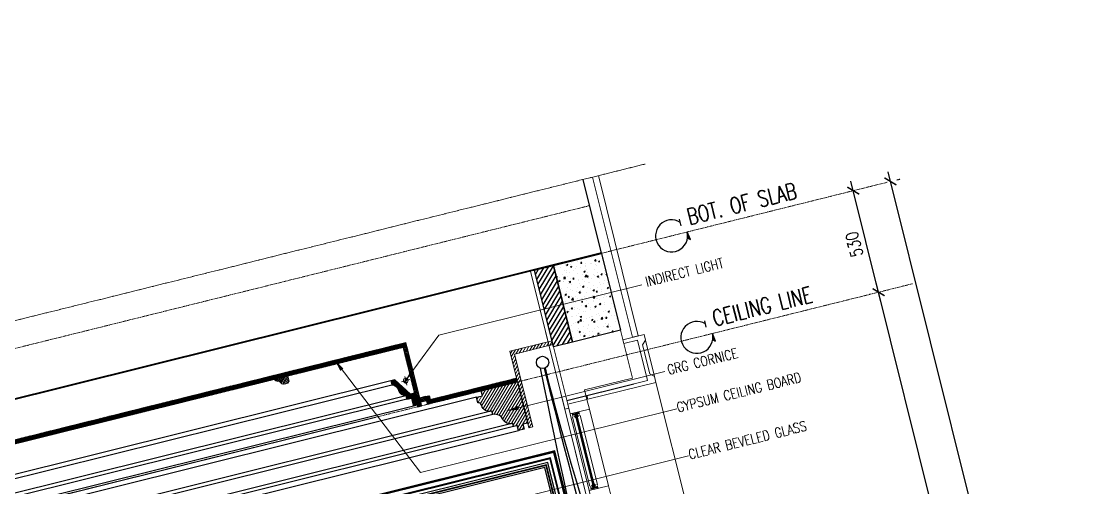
# Model space of a CAD drawing. Header units: inches. Extents: x 122939 to 389145, y 29603 to 574065.
# Drawn here: x 340144 to 345527, y 509082 to 511446 of the extents above; entities that cross this region are included whole.
import ezdxf

# ---------------------------------------------------------------- set-up
doc = ezdxf.new("R2010")
doc.units = ezdxf.units.IN
doc.header["$MEASUREMENT"] = 0
for name, pattern in [('DASHED', [0.75, 0.5, -0.25]), ('HIDDEN', [0.375, 0.25, -0.125]), ('HIDDEN2', [0.1875, 0.125, -0.0625]), ('PHANTOM-Z', [69.2, 60, -1.4, 2.5, -1.4, 2.5, -1.4])]:
    doc.linetypes.add(name, pattern=pattern)
for name, color, linetype, lineweight in [('1st floor$0$A-FLOR-HRAL', 4, 'Continuous', 18), ('a-cut', 30, 'PHANTOM-Z', 18), ('A-FLOR-SLAB', 7, 'Continuous', 40), ('A-FLOR-TIL1', 6, 'Continuous', 18), ('A-GLAZ', 134, 'Continuous', 18), ('A-RNDR-ALUM', 1, 'Continuous', 9), ('A-RNDR-CONC', 2, 'Continuous', 18), ('A-RNDR-PLST', 1, 'Continuous', 9), ('A-RNDR-PT36', 253, 'Continuous', 20), ('A-WALL-HATCH', 8, 'Continuous', 20), ('A-WALL-STON', 4, 'Continuous', 18), ('GRC', 41, 'Continuous', 0), ('GRC Hatch', 253, 'Continuous', 0), ('ID-NOTES', 3, 'Continuous', 0)]:
    doc.layers.add(name, color=color, linetype=linetype, lineweight=lineweight)
for name, color, linetype in [('8', 8, 'Continuous'), ('A-DIM', 9, 'Continuous'), ('A-Hidden', 8, 'HIDDEN'), ('A-TEXT', 7, 'Continuous'), ('A-WALL', 7, 'Continuous'), ('Calliper_wall hatch_CHB', 8, 'Continuous'), ('CQ Wall hatch_CHB', 8, 'Continuous'), ('gypsum', 31, 'Continuous'), ('Layer1', 1, 'Continuous'), ('Layer7', 8, 'Continuous')]:
    doc.layers.add(name, color=color, linetype=linetype)
doc.styles.add('grid_250', font='romans.shx', dxfattribs={"width": 0.75, "height": 0.75})
doc.styles.add('ID-ROMANS', font='romans.shx', dxfattribs={"width": 0.8})
doc.styles.add('romans', font='romans.shx')
doc.styles.add('ZZ-Dim All', font='romans.shx', dxfattribs={"width": 0.8})
doc.dimstyles.new('DIM 0200', dxfattribs={"dimscale": 200, "dimtxt": 1, "dimasz": 0.8, "dimexe": 0.5, "dimexo": 1, "dimgap": 0.4, "dimtad": 1, "dimdec": 0, "dimrnd": 10, "dimdsep": 46, "dimtxsty": 'ZZ-Dim All', "dimblk1": 'ARCHTICK', "dimblk2": 'ARCHTICK', "dimsah": 1, "dimcen": 1, "dimdle": 0.5, "dimclrd": 256, "dimclre": 256, "dimclrt": 256, "dimadec": 0, "dimazin": 2, "dimtfac": 1, "dimtdec": 0, "dimtix": 1, "dimtmove": 2, "dimatfit": 2, "dimfxl": 1, "dimfxlon": 1, "dimtolj": 1, "dimtzin": 0, "dimlwd": -1, "dimlwe": -1, "dimarcsym": 0})
doc.dimstyles.new('DIM-100', dxfattribs={"dimscale": 50, "dimtxt": 1.25, "dimasz": 1, "dimexe": 1, "dimexo": 1, "dimgap": 0.6, "dimtad": 1, "dimdec": 0, "dimrnd": 5, "dimdsep": 46, "dimtxsty": 'ZZ-Dim All', "dimblk1": 'ARCHTICK', "dimblk2": 'ARCHTICK', "dimsah": 1, "dimcen": 1, "dimdle": 1, "dimclrd": 256, "dimclre": 8, "dimclrt": 256, "dimazin": 2, "dimtfac": 1, "dimtdec": 0, "dimtix": 1, "dimtmove": 2, "dimatfit": 2, "dimfxl": 0.1, "dimtolj": 1, "dimtzin": 0, "dimlwd": -1, "dimlwe": -1, "dimarcsym": 0})

# ---------------------------------------------------------------- blocks, each defined once
blk = doc.blocks.new('_ARCHTICK')
at = {"color": 0, "linetype": 'ByBlock', "const_width": 0.15}
blk.add_lwpolyline([(-0.5, -0.5), (0.5, 0.5)], dxfattribs=at)
blk = doc.blocks.new('*D51')
at = {"layer": 'A-DIM', "transparency": 16777216}
blk.add_line((345236.8, 507045.4), (344471.4, 510121.6), dxfattribs=at)
at = {"layer": 'Defpoints', "color": 0, "transparency": 16777216}
for p in [(344483.5, 510073.1, 0), (344483.5, 510073.1), (345224.7, 507093.9)]:
    blk.add_point(p, dxfattribs=at)
at = {"layer": 'A-DIM', "transparency": 16777216, "xscale": 49.99999999999999, "yscale": 49.99999999999999, "zscale": 49.99999999999999}
for p, rotation in [((344483.5, 510073.1), 103.9714232829857), ((345224.7, 507093.9), 283.9714232829857)]:
    blk.add_blockref('_ARCHTICK', p, dxfattribs=dict(at, rotation=rotation))
at = {"layer": 'A-DIM', "color": 3, "transparency": 16777216, "insert": (344794.7, 508568.7), "char_height": 62.5, "attachment_point": 5, "rotation": 103.9714, "style": 'ZZ-Dim All'}
blk.add_mtext('\\A1;3070', dxfattribs=at)
blk = doc.blocks.new('*D52')
at = {"layer": 'A-DIM', "transparency": 16777216}
blk.add_line((344495.6, 510024.6), (344343.5, 510635.9), dxfattribs=at)
at = {"layer": 'A-DIM', "color": 8, "linetype": 'HIDDEN2', "transparency": 16777216}
blk.add_line((344438.8, 510062), (344435, 510061), dxfattribs=at)
at = {"layer": 'Defpoints', "color": 0, "transparency": 16777216}
for p in [(344355.5, 510587.4, 0), (344355.5, 510587.4), (344487.3, 510074, 0)]:
    blk.add_point(p, dxfattribs=at)
at = {"layer": 'A-DIM', "transparency": 16777216, "xscale": 49.99999999999999, "yscale": 49.99999999999999, "zscale": 49.99999999999999}
for p, rotation in [((344355.5, 510587.4), 103.9714232829857), ((344483.5, 510073.1), 283.9714232829857)]:
    blk.add_blockref('_ARCHTICK', p, dxfattribs=dict(at, rotation=rotation))
at = {"layer": 'A-DIM', "color": 3, "transparency": 16777216, "insert": (344360.1, 510315.5), "char_height": 62.5, "attachment_point": 5, "rotation": 103.9714, "style": 'ZZ-Dim All'}
blk.add_mtext('\\A1;530', dxfattribs=at)
blk = doc.blocks.new('half')
at = {"layer": 'GRC Hatch', "lineweight": 0, "ltscale": 5}
h = blk.add_hatch(dxfattribs=at)
h.set_pattern_fill('ANSI31', color=256, scale=30)
h.set_pattern_definition([(135, (111029.2882, -6e-11), (2.65165043, 2.65165043), [])])
h.paths.add_polyline_path([(60617, 11176.5), (60617, 11196.5), (60586.2, 11196.5), (60586.2, 11466.5), (60566.2, 11466.5), (60566.2, 11156.5), (60586.2, 11156.5), (60586.2, 11176.5)])
edge = h.paths.add_edge_path()
edge.add_line((60466.2, 11316.5), (60466.2, 11296.5))
edge.add_arc((60453.7, 11261.1), 37.5, 0.5662, 70.5092, ccw=False)
edge.add_arc((60527, 11261.8), 35.8, 180.5344, 260.6682)
edge.add_line((60521.2, 11226.5), (60521.2, 11206.5))
edge.add_line((60521.2, 11206.5), (60546.2, 11206.5))
edge.add_line((60546.2, 11206.5), (60546.2, 11166.5))
edge.add_line((60546.2, 11166.5), (60566.2, 11166.5))
edge.add_line((60566.2, 11166.5), (60566.2, 11226.5))
edge.add_line((60566.2, 11226.5), (60546.2, 11226.5))
edge.add_line((60546.2, 11226.5), (60486.2, 11316.5))
edge.add_line((60486.2, 11316.5), (60466.2, 11316.5))
at = {"layer": 'gypsum', "ltscale": 5, "elevation": 0}
blk.add_lwpolyline([(60617, 11176.5), (60617, 11196.5), (60586.2, 11196.5), (60586.2, 11466.5), (60566.2, 11466.5), (60566.2, 11156.5), (60586.2, 11156.5), (60586.2, 11176.5), (60617, 11176.5)], dxfattribs=at)
blk.add_lwpolyline([(60466.2, 11316.5), (60466.2, 11296.5, -0.315025), (60491.2, 11261.5, 0.364631), (60521.2, 11226.5), (60521.2, 11206.5), (60546.2, 11206.5), (60546.2, 11166.5), (60566.2, 11166.5), (60566.2, 11226.5), (60546.2, 11226.5), (60486.2, 11316.5)], format="xyb", close=True, dxfattribs=at)
blk = doc.blocks.new('light')
at = {"layer": '1st floor$0$A-FLOR-HRAL'}
h = blk.add_hatch(dxfattribs=at)
h.set_pattern_fill('ANSI31', color=256, style=0)
h.set_pattern_definition([(45, (3.66744, 0), (-0.08838834765, 0.08838834765), [])])
h.paths.add_polyline_path([(50492.3, 1889.6), (50492.3, 1901.7, 0.414214), (50480.2, 1889.6)])
h.paths.add_polyline_path([(50492.3, 1877.5, 0.414214), (50504.4, 1889.6), (50492.3, 1889.6)])
for p, q in [((50471.3, 1889.6), (50515.5, 1889.6)), ((50492.3, 1866.4), (50492.3, 1911.1))]:
    blk.add_line(p, q, dxfattribs=at)
blk.add_circle((50492.3, 1889.6), 12.1, dxfattribs=at)
blk = doc.blocks.new('CEIL001')
at = {"layer": '8'}
h = blk.add_hatch(dxfattribs=at)
h.set_pattern_fill('ANSI31', color=256, scale=30, style=0)
h.set_pattern_definition([(45, (-522834.697, -8484.2517), (-2.65165043, 2.65165043), [])])
h.paths.add_polyline_path([(2890.1, -20), (2890.1, 0), (5820.2, 0), (5820.2, -20)])
h = blk.add_hatch(dxfattribs=at)
h.set_pattern_fill('ANSI31', color=256, scale=30, style=0)
h.set_pattern_definition([(45, (-50225.4063, -10452.2095), (-2.65165043, 2.65165043), [])])
h.paths.add_polyline_path([(6320.1, -310), (6320.1, -330), (5850.9, -330), (5850.9, -290), (5870.9, -290), (5870.9, -310)])
at = {"layer": 'A-WALL-HATCH'}
h = blk.add_hatch(dxfattribs=at)
h.set_pattern_fill('ANSI31', color=256, scale=50, angle=-13.9714, style=0)
h.set_pattern_definition([(45, (-50954.514, -57999.7377), (-4.4194174, 4.4194174), [])])
edge = h.paths.add_edge_path()
edge.add_line((5200.2, -20), (5200.2, -48.4))
edge.add_arc((5200.2, -56.2), 7.81, 90, 180)
edge.add_line((5192.4, -56.2), (5173.6, -56.2))
edge.add_line((5173.6, -56.2), (5173.6, -49.9))
edge.add_arc((5166.6, -45.2), 8.47, 269.2455, 325.8773, ccw=False)
edge.add_arc((5166.5, -43.8), 9.83, 200.302, 269.6267, ccw=False)
edge.add_arc((5114.3, -61.4), 45.3, 18.1859, 30.0976)
edge.add_arc((5144.7, -43.6), 10, 29.3458, 84.0515)
edge.add_arc((5141.7, -69.5), 36.1, 83.5292, 91.6247)
edge.add_line((5140.7, -33.4), (5140.7, -30.4))
edge.add_arc((5141.5, -6.5), 23.9, 257.963, 267.9646, ccw=False)
edge.add_arc((5137.4, -26.4), 3.65, 198.8512, 256.78, ccw=False)
edge.add_arc((5150.4, -20.5), 18, 190.9931, 203.13, ccw=False)
edge.add_line((5132.8, -23.9), (5129.7, -23.9))
edge.add_line((5129.7, -23.9), (5129.7, -20))
edge.add_line((5129.7, -20), (5200.2, -20))
at = {"layer": 'GRC Hatch'}
h = blk.add_hatch(dxfattribs=at)
h.set_pattern_fill('ANSI31', color=256, scale=100, angle=-13.9714)
h.set_pattern_definition([(45, (-93499.426, -30431.668), (-8.8388348, 8.8388348), [])])
h.paths.add_polyline_path([(6320.1, -570), (6320.1, -170), (6540.1, -170), (6540.1, -190), (6340.1, -190), (6340.1, -570)])
h = blk.add_hatch(dxfattribs=at)
h.set_pattern_fill('ANSI31', color=256, scale=100, angle=-13.9714)
h.set_pattern_definition([(45, (-93499.426, -30431.668), (-8.8388348, 8.8388348), [])])
edge = h.paths.add_edge_path()
edge.add_line((6131, -355.3), (6131, -330))
edge.add_line((6131, -330), (6320.1, -330))
edge.add_line((6320.1, -330), (6320.1, -544.6))
edge.add_line((6320.1, -544.6), (6294.8, -544.6))
edge.add_line((6294.8, -544.6), (6294.8, -570))
edge.add_line((6294.8, -570), (6265.6, -570))
edge.add_line((6265.6, -570), (6265.6, -544.4))
edge.add_line((6265.6, -544.4), (6246.3, -544.4))
edge.add_line((6246.3, -544.4), (6246.5, -527.8))
edge.add_arc((6243.9, -485.6), 42.3, 192.2157, 273.5377, ccw=False)
edge.add_arc((6155.7, -506.5), 48.3, 14.2548, 42.8437)
edge.add_arc((6160, -503.5), 43.2, 43.884, 92.0552)
edge.add_line((6158.4, -460.4), (6158.3, -441.7))
edge.add_arc((6155.6, -402), 39.8, 180.8074, 273.9866, ccw=False)
edge.add_arc((6092.8, -402.8), 23, 0.6191, 29.7575)
edge.add_arc((6100.2, -399.3), 14.8, 32.3052, 92.8704)
edge.add_line((6099.5, -384.5), (6099.5, -355.3))
edge.add_line((6099.5, -355.3), (6131, -355.3))
at = {"layer": 'GRC'}
blk.add_lwpolyline([(2890.1, -20), (2890.1, 0), (5820.2, 0), (5820.2, -20)], close=True, dxfattribs=at)
at = {"layer": 'GRC', "elevation": 0}
blk.add_lwpolyline([(6320.1, -570), (6320.1, -170), (6540.1, -170), (6540.1, -190), (6340.1, -190), (6340.1, -570)], close=True, dxfattribs=at)
blk.add_lwpolyline([(6320.1, -330), (5850.9, -330), (5850.9, -290), (5870.9, -290), (5870.9, -310), (6320.1, -310)], dxfattribs=at)
at = {"layer": 'gypsum', "lineweight": 0, "elevation": 0}
blk.add_lwpolyline([(5200.2, -20), (5200.2, -48.4, 0.414214), (5192.4, -56.2), (5173.6, -56.2), (5173.6, -49.9, -0.252258), (5166.5, -53.7, -0.312062), (5157.3, -47.2, 0.052022), (5153.5, -38.7, 0.243338), (5145.8, -33.6, 0.035338), (5140.7, -33.4), (5140.7, -30.4, -0.043668), (5136.5, -29.9, -0.258286), (5133.9, -27.5, -0.053007), (5132.8, -23.9), (5129.7, -23.9), (5129.7, -20), (5200.2, -20)], format="xyb", dxfattribs=at)
at = {"layer": 'gypsum', "elevation": 0}
blk.add_lwpolyline([(6131, -355.3), (6131, -330), (6320.1, -330), (6320.1, -544.6), (6294.8, -544.6), (6294.8, -570), (6265.6, -570), (6265.6, -544.4), (6246.3, -544.4), (6246.5, -527.8, -0.370517), (6202.5, -494.5, 0.125394), (6191.1, -473.6, 0.213337), (6158.4, -460.4), (6158.3, -441.7, -0.43056), (6115.8, -402.6, 0.12783), (6112.8, -391.4, 0.270594), (6099.5, -384.5), (6099.5, -355.3)], format="xyb", close=True, dxfattribs=at)
blk.add_blockref('half', (-54766, -11486.5, 0))
at = {"layer": 'A-FLOR-TIL1', "xscale": -0.9999999999999994, "rotation": 359.9999999999983}
blk.add_blockref('light', (56265.5, -2076.5, 0), dxfattribs=at)
blk = doc.blocks.new('*D116')
at = {"layer": 'A-DIM', "transparency": 16777216}
blk.add_line((345425, 507091), (344531.4, 510682.7), dxfattribs=at)
at = {"layer": 'A-DIM', "color": 8, "linetype": 'HIDDEN2', "transparency": 16777216}
for p, q in [((344575.1, 510642), (344592, 510646.2)), ((345444.6, 507147.4), (345461.5, 507151.6))]:
    blk.add_line(p, q, dxfattribs=at)
at = {"layer": 'Defpoints', "color": 0, "transparency": 16777216}
for p in [(344526.6, 510630, 0), (344543.5, 510634.2), (345396.1, 507135.3, 0)]:
    blk.add_point(p, dxfattribs=at)
at = {"layer": 'A-DIM', "transparency": 16777216, "xscale": 49.99999999999999, "yscale": 49.99999999999999, "zscale": 49.99999999999999}
for p, rotation in [((344543.5, 510634.2), 103.9714232829857), ((345413, 507139.5), 283.9714232829857)]:
    blk.add_blockref('_ARCHTICK', p, dxfattribs=dict(at, rotation=rotation))
at = {"layer": 'A-DIM', "color": 3, "transparency": 16777216, "insert": (344918.8, 508872.1), "char_height": 62.5, "attachment_point": 5, "rotation": 103.9714, "style": 'ZZ-Dim All'}
blk.add_mtext('\\A1;3600', dxfattribs=at)
blk = doc.blocks.new('sec ciur')
at = {"layer": '8'}
blk.add_circle((1.7, -108.8, 0), 31.2, dxfattribs=at)
for points, knots in [([(-17.3, -133.6, 0), (-64.4, -1164.4, 0), (60.4, -2221.3, 0), (-111.1, -2339.9, 0), (-75, -3203.3, 0)], [364.375105, 364.375105, 364.375105, 364.375105, 944.525955, 3110.313825, 3110.313825, 3110.313825, 3110.313825]), ([(1.9, -140, 0), (6.7, -1367.1, 0), (75.9, -2377.4, 0), (-34.1, -2247.3, 0), (-26, -3203.3, 0)], [364.646956, 364.646956, 364.646956, 364.646956, 944.525955, 3120.888391, 3120.888391, 3120.888391, 3120.888391]), ([(7.2, -139.6, 0), (2.6, -374.6, 0), (84.3, -1831.4, 0), (59.4, -2767.5, 0), (43.4, -3203.3, 0)], [380.038546, 380.038546, 380.038546, 380.038546, 944.525955, 2562.967604, 2562.967604, 2562.967604, 2562.967604])]:
    blk.add_open_spline(points, degree=3, knots=knots, dxfattribs=at)
blk = doc.blocks.new('GLAZ-2')
at = {"layer": 'A-GLAZ'}
for p, q in [((-26.3, 2838.5, 0), (-26.3, 2458.5, 0)), ((-24.9, 2838.5, 0), (-24.9, 2458.5, 0)), ((-23.6, 2838.5, 0), (-23.6, 2458.5, 0)), ((-22.3, 2838.5, 0), (-22.3, 2458.5, 0)), ((-20.9, 2838.5, 0), (-20.9, 2458.5, 0)), ((-19.6, 2838.5, 0), (-19.6, 2458.5, 0)), ((-18.3, 2838.5, 0), (-18.3, 2458.5, 0))]:
    blk.add_line(p, q, dxfattribs=at)
at = {"layer": 'A-RNDR-ALUM'}
for p, q in [((-50, 2450), (-50, 2850, 0)), ((-38.2, 2847.4, 0), (-37.5, 2847.4, 0)), ((-38.2, 2839.4, 0), (-38.2, 2847.4, 0)), ((-38.2, 2847.4, 0), (-37.5, 2847.4, 0)), ((-38.2, 2839.4, 0), (-38.2, 2847.4, 0)), ((-38.2, 2839.4, 0), (-37.5, 2839.4, 0)), ((-38.2, 2839.4, 0), (-37.5, 2839.4, 0)), ((-37.5, 2839.4, 0), (-37.5, 2847.4, 0)), ((-37.5, 2839.4, 0), (-37.5, 2847.4, 0)), ((-37.5, 2845.7, 0), (-7.1, 2845.7, 0)), ((-37.5, 2845.7, 0), (-7.1, 2845.7, 0)), ((-37.5, 2844.5, 0), (-7.1, 2844.5, 0)), ((-37.5, 2844.5, 0), (-7.1, 2844.5, 0)), ((-37.5, 2843.4, 0), (-7.1, 2843.4, 0)), ((-37.5, 2843.4, 0), (-7.1, 2843.4, 0)), ((-37.5, 2842.2, 0), (-7.1, 2842.2, 0)), ((-37.5, 2842.2, 0), (-7.1, 2842.2, 0)), ((-37.5, 2841, 0), (-7.1, 2841, 0)), ((-37.5, 2841, 0), (-7.1, 2841, 0)), ((-36, 2847.4, 0), (-35.3, 2847.4, 0)), ((-36, 2847.4, 0), (-35.3, 2847.4, 0)), ((-36, 2839.4, 0), (-35.3, 2839.4, 0)), ((-36, 2839.4, 0), (-35.3, 2839.4, 0)), ((-6.4, 2847.4, 0), (-7.1, 2847.4, 0)), ((-7.1, 2839.4, 0), (-7.1, 2847.4, 0)), ((-6.4, 2847.4, 0), (-7.1, 2847.4, 0)), ((-7.1, 2839.4, 0), (-7.1, 2847.4, 0)), ((-6.4, 2839.4, 0), (-7.1, 2839.4, 0)), ((-6.4, 2839.4, 0), (-7.1, 2839.4, 0)), ((-6.4, 2839.4, 0), (-6.4, 2847.4, 0)), ((-6.4, 2839.4, 0), (-6.4, 2847.4, 0)), ((50, 2450), (50, 2850, 0)), ((-37.5, 2459, 0), (-7.1, 2459, 0)), ((-37.5, 2459, 0), (-7.1, 2459, 0)), ((-37.5, 2457.8, 0), (-7.1, 2457.8, 0)), ((-37.5, 2457.8, 0), (-7.1, 2457.8, 0)), ((-37.5, 2456.6, 0), (-7.1, 2456.6, 0)), ((-37.5, 2456.6, 0), (-7.1, 2456.6, 0)), ((-37.5, 2455.5, 0), (-7.1, 2455.5, 0)), ((-37.5, 2455.5, 0), (-7.1, 2455.5, 0)), ((-37.5, 2454.3, 0), (-7.1, 2454.3, 0)), ((-37.5, 2454.3, 0), (-7.1, 2454.3, 0)), ((-36, 2460.6, 0), (-35.3, 2460.6, 0)), ((-36, 2460.6, 0), (-35.3, 2460.6, 0)), ((-6.4, 2460.6, 0), (-7.1, 2460.6, 0)), ((-7.1, 2460.6, 0), (-7.1, 2452.6, 0)), ((-6.4, 2460.6, 0), (-7.1, 2460.6, 0)), ((-7.1, 2460.6, 0), (-7.1, 2452.6, 0)), ((-6.4, 2460.6, 0), (-6.4, 2452.6, 0)), ((-6.4, 2460.6, 0), (-6.4, 2452.6, 0))]:
    blk.add_line(p, q, dxfattribs=at)
for points in [[(-50, 2850), (50, 2850), (50, 2900), (-50, 2900)], [(-50, 2450), (50, 2450), (50, 2400), (-50, 2400)]]:
    blk.add_lwpolyline(points, close=True, dxfattribs=at)
at = {"layer": 'A-RNDR-ALUM', "const_width": 0.928, "elevation": 0}
for points in [[(-43.7, 2848.6, -0.414214), (-44.2, 2849.1)], [(-43.7, 2848.6, -0.414214), (-44.2, 2849.1)], [(-0.7, 2848.6, 0.414214), (-0.2, 2849.1)], [(-0.7, 2848.6, 0.414214), (-0.2, 2849.1)], [(-0.7, 2451.4, -0.414214), (-0.2, 2450.9)], [(-0.7, 2451.4, -0.414214), (-0.2, 2450.9)]]:
    blk.add_lwpolyline(points, format="xyb", dxfattribs=at)
at = {"layer": 'A-RNDR-ALUM', "elevation": 0}
for points in [[(-14, 2832.4), (-15.6, 2832.4), (-15.6, 2829.5, -0.015553), (-14.8, 2830), (-11.6, 2830, 0.104304), (-18.3, 2823.9), (-18.3, 2826.5, -0.016036), (-17.6, 2827.2), (-17.6, 2828.5), (-18.3, 2829.1), (-18.3, 2832), (-17.6, 2831.3), (-17.6, 2833.7), (-18.3, 2834.3), (-18.3, 2837.2), (-17.6, 2836.5), (-17.6, 2837.8, 0.414214), (-18.3, 2838.5), (-26.3, 2838.5, 0.414214), (-26.9, 2837.8), (-26.9, 2836.5), (-26.3, 2837.2), (-26.3, 2834.3), (-26.9, 2833.7), (-26.9, 2831.3), (-26.3, 2832), (-26.3, 2829.1), (-26.9, 2828.5), (-26.9, 2827.2, -0.016036), (-26.3, 2826.5), (-26.3, 2823.9, 0.104304), (-33, 2830), (-29.8, 2830, -0.015553), (-28.9, 2829.5), (-28.9, 2832.4), (-30.6, 2832.4, 0.021646), (-28.9, 2835.9), (-28.9, 2837.8, -0.414214), (-26.3, 2840.5), (-18.3, 2840.5, -0.414214), (-15.6, 2837.8), (-15.6, 2835.9, 0.021646)], [(-14, 2467.6), (-15.6, 2467.6), (-15.6, 2470.5, 0.015553), (-14.8, 2470), (-11.6, 2470, -0.104304), (-18.3, 2476.1), (-18.3, 2473.5, 0.016036), (-17.6, 2472.8), (-17.6, 2471.5), (-18.3, 2470.9), (-18.3, 2468), (-17.6, 2468.7), (-17.6, 2466.3), (-18.3, 2465.7), (-18.3, 2462.8), (-17.6, 2463.5), (-17.6, 2462.2, -0.414214), (-18.3, 2461.5), (-26.3, 2461.5, -0.414214), (-26.9, 2462.2), (-26.9, 2463.5), (-26.3, 2462.8), (-26.3, 2465.7), (-26.9, 2466.3), (-26.9, 2468.7), (-26.3, 2468), (-26.3, 2470.9), (-26.9, 2471.5), (-26.9, 2472.8, 0.016036), (-26.3, 2473.5), (-26.3, 2476.1, -0.104304), (-33, 2470), (-29.8, 2470, 0.015553), (-28.9, 2470.5), (-28.9, 2467.6), (-30.6, 2467.6, -0.021646), (-28.9, 2464.1), (-28.9, 2462.2, 0.414214), (-26.3, 2459.5), (-18.3, 2459.5, 0.414214), (-15.6, 2462.2), (-15.6, 2464.1, -0.021646)]]:
    blk.add_lwpolyline(points, format="xyb", close=True, dxfattribs=at)
at = {"layer": 'A-RNDR-ALUM'}
for points in [[(-44.6, 2850, 0), (-44.6, 2849.1, 0), (-42.2, 2850, 0), (-43.7, 2849.1, 0)], [(-44.6, 2850, 0), (-44.6, 2849.1, 0), (-42.2, 2850, 0), (-43.7, 2849.1, 0)], [(-42.2, 2850, 0), (-43.7, 2849.1, 0), (-42.2, 2848.2, 0), (-43.7, 2848.2, 0)], [(-42.2, 2850, 0), (-43.7, 2849.1, 0), (-42.2, 2848.2, 0), (-43.7, 2848.2, 0)], [(-40.6, 2832.4, 0), (-40.6, 2831.2, 0), (-29.9, 2832.4, 0), (-29.9, 2831.2, 0)], [(-40.6, 2832.4, 0), (-40.6, 2831.2, 0), (-29.9, 2832.4, 0), (-29.9, 2831.2, 0)], [(-40.6, 2831.2, 0), (-40.6, 2830, 0), (-29.9, 2831.2, 0), (-29.9, 2830, 0)], [(-40.6, 2831.2, 0), (-40.6, 2830, 0), (-29.9, 2831.2, 0), (-29.9, 2830, 0)], [(-36.9, 2848.2, 0), (-35, 2850, 0), (-39.8, 2848.2, 0), (-39.8, 2850, 0)], [(-36.9, 2848.2, 0), (-35, 2850, 0), (-39.8, 2848.2, 0), (-39.8, 2850, 0)], [(-39.8, 2836.7, 0), (-39.8, 2838.5, 0), (-35, 2836.7, 0), (-36.9, 2838.5, 0)], [(-39.8, 2836.7, 0), (-39.8, 2838.5, 0), (-35, 2836.7, 0), (-36.9, 2838.5, 0)], [(-36.9, 2846, 0), (-35, 2846, 0), (-36.9, 2848.2, 0), (-35, 2850, 0)], [(-36.9, 2846, 0), (-35, 2846, 0), (-36.9, 2848.2, 0), (-35, 2850, 0)], [(-36.9, 2840.7, 0), (-35, 2840.7, 0), (-36.9, 2838.5, 0), (-35, 2836.7, 0)], [(-36.9, 2840.7, 0), (-35, 2840.7, 0), (-36.9, 2838.5, 0), (-35, 2836.7, 0)], [(-4.3, 2832.4, 0), (-4.3, 2831.2, 0), (-15.1, 2832.4, 0), (-15.1, 2831.2, 0)], [(-4.3, 2832.4, 0), (-4.3, 2831.2, 0), (-15.1, 2832.4, 0), (-15.1, 2831.2, 0)], [(-4.3, 2831.2, 0), (-4.3, 2830, 0), (-15.1, 2831.2, 0), (-15.1, 2830, 0)], [(-4.3, 2831.2, 0), (-4.3, 2830, 0), (-15.1, 2831.2, 0), (-15.1, 2830, 0)], [(-7.5, 2848.2, 0), (-9.4, 2850, 0), (-4.6, 2848.2, 0), (-4.6, 2850, 0)], [(-7.5, 2846, 0), (-9.4, 2846, 0), (-7.5, 2848.2, 0), (-9.4, 2850, 0)], [(-7.5, 2846, 0), (-9.4, 2846, 0), (-7.5, 2848.2, 0), (-9.4, 2850, 0)], [(-7.5, 2848.2, 0), (-9.4, 2850, 0), (-4.6, 2848.2, 0), (-4.6, 2850, 0)], [(-7.5, 2840.7, 0), (-9.4, 2840.7, 0), (-7.5, 2838.5, 0), (-9.4, 2836.7, 0)], [(-7.5, 2840.7, 0), (-9.4, 2840.7, 0), (-7.5, 2838.5, 0), (-9.4, 2836.7, 0)], [(-4.6, 2836.7, 0), (-4.6, 2838.5, 0), (-9.4, 2836.7, 0), (-7.5, 2838.5, 0)], [(-4.6, 2836.7, 0), (-4.6, 2838.5, 0), (-9.4, 2836.7, 0), (-7.5, 2838.5, 0)], [(-2.2, 2850, 0), (-0.7, 2849.1, 0), (-2.2, 2848.2, 0), (-0.7, 2848.2, 0)], [(0.2, 2850, 0), (0.2, 2849.1, 0), (-2.2, 2850, 0), (-0.7, 2849.1, 0)], [(-2.2, 2850, 0), (-0.7, 2849.1, 0), (-2.2, 2848.2, 0), (-0.7, 2848.2, 0)], [(0.2, 2850, 0), (0.2, 2849.1, 0), (-2.2, 2850, 0), (-0.7, 2849.1, 0)], [(-40.6, 2468.8, 0), (-40.6, 2470, 0), (-29.9, 2468.8, 0), (-29.9, 2470, 0)], [(-40.6, 2468.8, 0), (-40.6, 2470, 0), (-29.9, 2468.8, 0), (-29.9, 2470, 0)], [(-40.6, 2467.6, 0), (-40.6, 2468.8, 0), (-29.9, 2467.6, 0), (-29.9, 2468.8, 0)], [(-40.6, 2467.6, 0), (-40.6, 2468.8, 0), (-29.9, 2467.6, 0), (-29.9, 2468.8, 0)], [(-39.8, 2463.3, 0), (-39.8, 2461.5, 0), (-35, 2463.3, 0), (-36.9, 2461.5, 0)], [(-39.8, 2463.3, 0), (-39.8, 2461.5, 0), (-35, 2463.3, 0), (-36.9, 2461.5, 0)], [(-36.9, 2459.3, 0), (-35, 2459.3, 0), (-36.9, 2461.5, 0), (-35, 2463.3, 0)], [(-36.9, 2459.3, 0), (-35, 2459.3, 0), (-36.9, 2461.5, 0), (-35, 2463.3, 0)], [(-4.3, 2468.8, 0), (-4.3, 2470, 0), (-15.1, 2468.8, 0), (-15.1, 2470, 0)], [(-4.3, 2468.8, 0), (-4.3, 2470, 0), (-15.1, 2468.8, 0), (-15.1, 2470, 0)], [(-4.3, 2467.6, 0), (-4.3, 2468.8, 0), (-15.1, 2467.6, 0), (-15.1, 2468.8, 0)], [(-4.3, 2467.6, 0), (-4.3, 2468.8, 0), (-15.1, 2467.6, 0), (-15.1, 2468.8, 0)], [(-4.6, 2463.3, 0), (-4.6, 2461.5, 0), (-9.4, 2463.3, 0), (-7.5, 2461.5, 0)], [(-7.5, 2459.3, 0), (-9.4, 2459.3, 0), (-7.5, 2461.5, 0), (-9.4, 2463.3, 0)], [(-4.6, 2463.3, 0), (-4.6, 2461.5, 0), (-9.4, 2463.3, 0), (-7.5, 2461.5, 0)], [(-7.5, 2459.3, 0), (-9.4, 2459.3, 0), (-7.5, 2461.5, 0), (-9.4, 2463.3, 0)], [(-7.5, 2454, 0), (-9.4, 2454, 0), (-7.5, 2451.8, 0), (-9.4, 2450, 0)], [(-7.5, 2454, 0), (-9.4, 2454, 0), (-7.5, 2451.8, 0), (-9.4, 2450, 0)], [(-2.2, 2450, 0), (-0.7, 2450.9, 0), (-2.2, 2451.8, 0), (-0.7, 2451.8, 0)], [(-2.2, 2450, 0), (-0.7, 2450.9, 0), (-2.2, 2451.8, 0), (-0.7, 2451.8, 0)]]:
    blk.add_solid(points, dxfattribs=at)
for points in [[(-42.2, 2830, 0), (-39.8, 2832.4, 0), (-42.2, 2850, 0), (-39.8, 2850, 0)], [(-42.2, 2830, 0), (-39.8, 2832.4, 0), (-42.2, 2850, 0), (-39.8, 2850, 0)], [(-42.2, 2830, 0), (-39.8, 2832.4, 0), (-40.1, 2830, 0), (-40.1, 2832.4, 0)], [(-42.2, 2830, 0), (-39.8, 2832.4, 0), (-40.1, 2830, 0), (-40.1, 2832.4, 0)], [(-4.6, 2832.4, 0), (-2.2, 2830, 0), (-4.6, 2850, 0), (-2.2, 2850, 0)], [(-4.6, 2832.4, 0), (-2.2, 2830, 0), (-4.6, 2850, 0), (-2.2, 2850, 0)], [(-2.2, 2830, 0), (-4.6, 2832.4, 0), (-4.3, 2830, 0), (-4.3, 2832.4, 0)], [(-2.2, 2830, 0), (-4.6, 2832.4, 0), (-4.3, 2830, 0), (-4.3, 2832.4, 0)], [(-42.2, 2470, 0), (-39.8, 2467.6, 0), (-42.2, 2450, 0), (-39.8, 2450, 0)], [(-42.2, 2470, 0), (-39.8, 2467.6, 0), (-40.1, 2470, 0), (-40.1, 2467.6, 0)], [(-42.2, 2470, 0), (-39.8, 2467.6, 0), (-42.2, 2450, 0), (-39.8, 2450, 0)], [(-42.2, 2470, 0), (-39.8, 2467.6, 0), (-40.1, 2470, 0), (-40.1, 2467.6, 0)], [(-4.6, 2467.6, 0), (-2.2, 2470, 0), (-4.6, 2450, 0), (-2.2, 2450, 0)], [(-2.2, 2470, 0), (-4.6, 2467.6, 0), (-4.3, 2470, 0), (-4.3, 2467.6, 0)], [(-4.6, 2467.6, 0), (-2.2, 2470, 0), (-4.6, 2450, 0), (-2.2, 2450, 0)], [(-2.2, 2470, 0), (-4.6, 2467.6, 0), (-4.3, 2470, 0), (-4.3, 2467.6, 0)]]:
    blk.add_trace(points, dxfattribs=at)
at = {"layer": 'A-RNDR-PT36'}
for p, q in [((-42.2, 2830, 0), (-42.2, 2470, 0)), ((-2.2, 2470, 0), (-2.2, 2830, 0))]:
    blk.add_line(p, q, dxfattribs=at)

msp = doc.modelspace()

# ---------------------------------------------------------------- hatches: boundary and pattern name
at = {"layer": 'Calliper_wall hatch_CHB'}
h = msp.add_hatch(dxfattribs=at)
h.set_pattern_fill('AR-CONC', color=256, scale=10, style=0)
h.set_pattern_definition([(63.971423, (252734.533, 457684.53), (71.11917, 11.22781), [7.5, -82.5]), (8.97142, (252734.53, 457684.53), (-31.625426, 69.643965), [6, -66]), (114.42287, (252740.46, 457685.464), (39.493744, 80.871776), [6.37402, -70.11421]), (60.15562, (252729.7, 457703.94), (107.5631, 9.70499), [11.25, -123.75]), (110.60706, (252738.67, 457704.75), (67.1822, 117.09634), [9.56103, -105.17138]), (5.15559, (252729.7, 457703.94), (67.1822, 117.09634), [9, -99]), (34.971423, (252740.616, 457701.5), (67.645578, -24.659192), [7.5, -82.5]), (339.97142, (252740.616, 457701.5), (6.103844, 76.244295), [6, -66]), (85.42287, (252746.25, 457699.444), (73.74942, 51.5851), [6.37402, -70.11421]), (51.471423, (252734.533, 457684.53), (-6.857308, 32.598146), [0, -65.2, 0, -67, 0, -66.25]), (21.471423, (252734.533, 457684.53), (16.006101, 44.62585), [0, -38.2, 0, -63.7, 0, -25.25]), (341.471423, (252712.893, 457679.145), (52.347558, 10.6997366), [0, -25, 0, -78, 0, -103.5]), (331.471423, (252703.19, 457676.73), (54.17642, 23.794676), [0, -32.5, 0, -51.8, 0, -73.5])])
h.paths.add_polyline_path([(342838.317, 510208.718), (343080.921, 510269.077), (343177.496, 509880.911), (342934.892, 509820.551)])
at = {"layer": 'CQ Wall hatch_CHB'}
h = msp.add_hatch(dxfattribs=at)
h.set_pattern_fill('ANSI31', color=8, scale=150, angle=180)
h.set_pattern_definition([(238.971423, (252734.533, 457684.529), (16.0670684, -9.6649787), [])])
h.paths.add_polyline_path([(342934.892, 509820.551), (342837.851, 509796.408), (342741.276, 510184.574), (342838.317, 510208.718)])
at = {"layer": 'Layer1'}
for points in [[(343530.707, 510339.426), (343514.375, 510378.119), (343516.027, 510347.56)], [(343658.669, 509825.106), (343642.337, 509863.798), (343643.989, 509833.239)]]:
    msp.add_hatch(color=256, dxfattribs=at).paths.add_polyline_path(points)

# ---------------------------------------------------------------- linework, layer by layer
at = {"elevation": 0}
msp.add_lwpolyline([(342838.317, 510208.718), (343080.921, 510269.077), (343177.496, 509880.911), (342934.892, 509820.551)], close=True, dxfattribs=at)
at = {"layer": 'a-cut'}
msp.add_line((334770.771, 508599.99, 0), (343301.594, 510722.444, 0), dxfattribs=at)
at = {"layer": 'A-FLOR-SLAB'}
msp.add_line((343080.64, 510270.206, 0), (335317.31, 508338.703, 0), dxfattribs=at)
at = {"layer": 'A-Hidden', "linetype": 'DASHED', "lineweight": 0, "ltscale": 10}
for p, q in [((334787.853, 508206.975, 0), (344526.595, 510629.957, 0)), ((343020.562, 510511.681, 0), (335257.232, 508580.178, 0)), ((334915.815, 507692.654, 0), (344654.558, 510115.637, -0.001))]:
    msp.add_line(p, q, dxfattribs=at)
at = {"layer": 'A-RNDR-CONC', "elevation": 0}
msp.add_lwpolyline([(343177.496, 509880.911), (342837.851, 509796.408), (342910.282, 509505.283), (343007.324, 509529.426), (342995.252, 509577.947), (343237.856, 509638.307)], close=True, dxfattribs=at)
at = {"layer": 'A-RNDR-PLST', "color": 1, "ltscale": 0.03}
for p in [(342721.867, 510179.745, 0), (342915.111, 509485.874, 0)]:
    msp.add_line(p, (342895.703, 509481.046, 0), dxfattribs=at)
at = {"layer": 'A-RNDR-PT36'}
for p, q in [((343303.557, 509829.836, 0), (343349.43, 509645.457, 0)), ((343356.674, 509616.344, 0), (344056.844, 506802.137, 0)), ((343591.044, 506686.247, 0), (342895.703, 509481.046, 0))]:
    msp.add_line(p, q, dxfattribs=at)
at = {"layer": 'A-WALL'}
for p, q in [((343080.64, 510270.206, 0), (342987.563, 510644.314, 0)), ((342905.453, 509524.691, 0.008), (343245.099, 509609.194, 0.008))]:
    msp.add_line(p, q, dxfattribs=at)
at = {"layer": 'A-WALL', "elevation": 0}
msp.add_lwpolyline([(342934.892, 509820.551), (342837.851, 509796.408), (342741.276, 510184.574), (342838.317, 510208.718)], close=True, dxfattribs=at)
at = {"layer": 'A-WALL-STON', "elevation": 0}
msp.add_lwpolyline([(343065.196, 510663.629), (343267.202, 509851.705), (343238.089, 509844.462), (343036.084, 510656.386)], dxfattribs=at)
msp.add_lwpolyline([(343296.314, 509858.948), (343189.568, 509832.39), (343194.397, 509812.982), (343262.326, 509829.882), (343313.028, 509626.095), (343007.347, 509550.042), (343012.176, 509530.634), (343356.674, 509616.344), (343349.43, 509645.457), (343325.193, 509660.036), (343288.978, 509805.599), (343303.557, 509829.836)], close=True, dxfattribs=at)
at = {"layer": 'GRC'}
msp.add_line((343615.188, 506589.205, 0), (342721.867, 510179.745, 0), dxfattribs=at)
at = {"layer": 'gypsum', "color": 8}
for p, q in [((342015.257, 509623.861, -0.001), (336561.357, 508266.94, -0.001)), ((336566.186, 508247.532, -0.001), (342020.086, 509604.453, -0.001)), ((342447.492, 509540.487, -0.007), (336188.027, 507983.142, -0.001)), ((342095.188, 509530.394, -0.001), (336510.282, 508140.879, -0.001)), ((336529.714, 508166.324, -0.001), (342090.36, 509549.803, -0.001)), ((342520.094, 509469.509, -0.007), (336182.338, 507892.686, -0.001)), ((336500.531, 508097.234, -0.001), (342129.106, 509497.614, -0.001)), ((342626.714, 509407.282, -0.007), (336117.611, 507787.828, -0.001)), ((342530.076, 509452.741, -0.007), (336183.737, 507873.782, -0.001)), ((342635.682, 509392.378, -0.007), (336103.059, 507767.072, -0.001))]:
    msp.add_line(p, q, dxfattribs=at)
at = {"layer": 'gypsum', "color": 8, "elevation": -0.001}
for points in [[(336007.252, 507964.202), (341937.437, 509439.622)], [(336080.873, 507735.202), (342660.532, 509372.21)]]:
    msp.add_lwpolyline(points, dxfattribs=at)
at = {"layer": 'gypsum', "elevation": 0}
for points in [[(341694.875, 507349.216), (343228.14, 507730.69), (342845.221, 509269.762), (341311.957, 508888.289)], [(341698.037, 507354.472), (343222.884, 507733.851), (342842.059, 509264.506), (341317.213, 508885.127)], [(341699.731, 507357.288), (343220.067, 507735.546), (342840.365, 509261.69), (341320.029, 508883.433)], [(341716.583, 507385.302), (343192.053, 507752.397), (342823.514, 509233.676), (341348.043, 508866.582)], [(341719.576, 507390.279), (343187.077, 507755.391), (342820.52, 509228.7), (341353.019, 508863.588)], [(341730.523, 507408.477), (343168.879, 507766.337), (342809.573, 509210.502), (341371.217, 508852.641)], [(341737.994, 507420.897), (343156.458, 507773.809), (342802.102, 509198.081), (341383.638, 508845.17)], [(341739.728, 507423.779), (343153.577, 507775.542), (342800.368, 509195.2), (341386.519, 508843.437)], [(341746.24, 507434.606), (343142.75, 507782.055), (342793.856, 509184.373), (341397.346, 508836.924)]]:
    msp.add_lwpolyline(points, close=True, dxfattribs=at)
at = {"layer": 'Layer1'}
for points, elevation in [([(343530.707, 510339.426), (343514.375, 510378.119), (343516.027, 510347.56)], 349.001), ([(343658.669, 509825.106), (343642.337, 509863.798), (343643.989, 509833.239)], 536.924)]:
    msp.add_lwpolyline(points, close=True, dxfattribs=dict(at, elevation=elevation))
at = {"layer": 'Layer7'}
for p, q in [((343483.461, 510410.17, 0), (343475.347, 510442.782, 0)), ((343611.423, 509895.849, 187.923), (343603.31, 509928.461, 187.923))]:
    msp.add_line(p, q, dxfattribs=at)
for centre in [(343435.68, 510358.539, 0), (343563.642, 509844.219, 187.923)]:
    msp.add_arc(centre, 81.094, 57.461395, 13.971423, dxfattribs=at)

# ---------------------------------------------------------------- block references
at = {"layer": 'A-FLOR-SLAB', "rotation": 13.97142328298569}
msp.add_blockref('GLAZ-2', (343658.962, 506703.145, 0), dxfattribs=at)
at = {"layer": 'GRC', "rotation": 13.9714232829857}
msp.add_blockref('CEIL001', (336442.68, 508412.596, -0.001), dxfattribs=at)
at = {"layer": 'gypsum', "rotation": 13.97142328298569}
msp.add_blockref('sec ciur', (342754.631, 509822.789, -0.001), dxfattribs=at)

# ---------------------------------------------------------------- texts
at = {"layer": 'A-TEXT', "color": 1, "style": 'romans'}
msp.add_text('CANCEL COLUMNS AND REPLACE BY FRENCH DOOR', height=500, rotation=13.971423, dxfattribs=at).set_placement((330472.186, 509317.602, 0))
at = {"layer": 'ID-NOTES', "style": 'grid_250', "width": 0.75}
for s, p in [('BOT. OF SLAB ', (343525.981, 510413.797, 0)), ('CEILING LINE', (343653.943, 509899.476, 187.923))]:
    msp.add_text(s, height=81.25, rotation=13.971423, dxfattribs=at).set_placement(p)
at = {"layer": 'ID-NOTES', "char_height": 50, "width": 1075.05767, "attachment_point": 1, "rotation": 13.971423, "style": 'ID-ROMANS'}
for s, insert in [('INDIRECT LIGHT', (343298.139, 510149.414, 0)), ('GRG CORNICE', (343409.292, 509702.655, 0)), ('GYPSUM CEILING BOARD', (343456.708, 509512.075, 0)), ('CLEAR BEVELED GLASS', (343515.974, 509273.863, 0))]:
    msp.add_mtext(s, dxfattribs=dict(at, insert=insert))

# ---------------------------------------------------------------- dimensions: what is measured, and where the dimension line sits
at = {"layer": 'A-DIM'}
for base, p1, p2, picture, middle in [((344543.51, 510634.166, 0), (345396.053, 507135.33, 0), (344526.595, 510629.957, 0), '*D116', (344918.801, 508872.064, 0)), ((344355.543, 510587.4, 0), (344487.348, 510074.035, 0), (344355.543, 510587.4, 0), '*D52', (344360.086, 510315.452, 0)), ((344483.505, 510073.079, 0), (345224.72, 507093.901, 0), (344483.505, 510073.079, 0.001), '*D51', (344794.674, 508568.702, 0))]:
    dim = msp.add_linear_dim(base=base, p1=p1, p2=p2, angle=103.971423, dimstyle='DIM-100', override={"dimclrt": 3}, dxfattribs=at)
    dim.commit()
    dim.dimension.update_dxf_attribs({"geometry": picture, "text_midpoint": middle})

# ---------------------------------------------------------------- leaders
at = {"layer": 'ID-NOTES'}
for points in [[(342089.195, 509624.892, -0.001), (342256.765, 509855.449, -0.001), (343284.816, 510111.226, -0.001)], [(341730.489, 509728.194, -0.001), (342164.559, 509158.783, -0.001), (343462.627, 509481.74, -0.001)], [(342602.017, 509472.505, -0.001), (343401.554, 509671.428, -0.001)], [(341006.951, 508575.232, -0.001), (342223.825, 508920.571, -0.001), (343521.893, 509243.528, -0.001)]]:
    msp.add_leader(points, dimstyle='DIM 0200', override={"dimasz": 0.3, "dimtad": 0, "dimclrd": 8}, dxfattribs=at)

doc.saveas('drawing.dxf')
